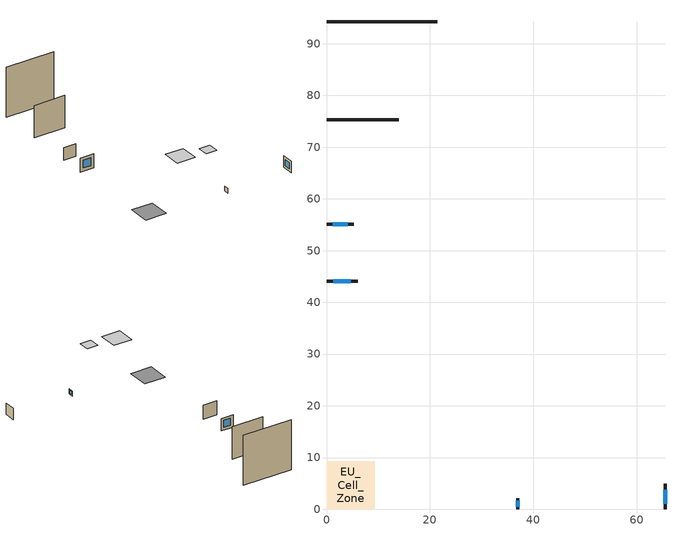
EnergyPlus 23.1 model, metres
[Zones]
EU_Cell_Zone
 floor othersidecoefficients (EU_ES.ME.SFH.02.Gen.ReEx.001.001_floor_1_Construction): 0,0 9.3,0 9.3,9.3 0,9.3 z0
 wall outside (EU_ES.ME.SFH.02.Gen.ReEx.001.001_wall_1_east_1_Construction): 37.01,0 37.01,2.1 z0:2.1
 wall outside (EU_ES.ME.SFH.02.Gen.ReEx.001.001_wall_1_north_2_Construction): 0,44.1 6.03,44.1 z0:6.03
 wall outside (EU_ES.ME.SFH.02.Gen.ReEx.001.001_wall_1_south_3_Construction): 5.31,55.13 0,55.13 z0:5.31
 wall outside (EU_ES.ME.SFH.02.Gen.ReEx.001.001_wall_1_west_4_Construction): 65.44,4.88 65.44,0 z0:4.88
 wall othersidecoefficients (EU_ES.ME.SFH.02.Gen.ReEx.001.001_wall_2_Construction): 13.92,75.33 0,75.33 z0:13.92
 wall othersidecoefficients (EU_ES.ME.SFH.02.Gen.ReEx.001.001_thermal_bridge_Construction): 21.44,94.25 0,94.25 z0:21.44
 window (EU_ES.ME.SFH.02.Gen.ReEx.001.001_window_east_1_Construction): 37.01,0.47 37.01,1.63 z0.47:1.63
 window (EU_ES.ME.SFH.02.Gen.ReEx.001.001_window_north_2_Construction): 1.34,44.1 4.68,44.1 z1.34:4.68
 window (EU_ES.ME.SFH.02.Gen.ReEx.001.001_window_south_3_Construction): 4.13,55.13 1.18,55.13 z1.18:4.13
 window (EU_ES.ME.SFH.02.Gen.ReEx.001.001_window_west_4_Construction): 65.44,3.79 65.44,1.09 z1.09:3.79
 ceiling othersidecoefficients (EU_ES.ME.SFH.02.Gen.ReEx.001.001_roof_1_Construction): 14.3,0 22.36,0 22.36,8.05 14.3,8.05 z20
 ceiling othersidecoefficients (EU_ES.ME.SFH.02.Gen.ReEx.001.001_roof_2_Construction): 27.36,0 32.01,0 32.01,4.65 27.36,4.65 z20
[Building]
EU Step8 Campaign Cell: North Axis=0; Terrain=City; Solar Distribution=FullExterior
[Site:Location]
Madrid: Latitude=40.5; Longitude=-3.5; Time Zone=1; Elevation=609
[SizingPeriod:WeatherFileDays]
AnnualSizingPeriod: Begin Month=1; Begin Day of Month=1; End Month=12; End Day of Month=31; Use Weather File Daylight Saving Period=No; Use Weather File Rain and Snow Indicators=No
[MATERIAL]
EU_InternalMass_Material: Roughness=MediumRough; Thickness=0.1; Conductivity=1; Density=1800; Specific Heat=900; Thermal Absorptance=0.9; Solar Absorptance=0.7; Visible Absorptance=0.7
[MATERIAL:NOMASS] Roughness=MediumRough; Thermal Absorptance=0.9; Solar Absorptance=0.7; Visible Absorptance=0.7
Name | Thermal Resistance
EU_ES.ME.SFH.02.Gen.ReEx.001.001_floor_1_NoMass | 1.47059
EU_ES.ME.SFH.02.Gen.ReEx.001.001_roof_1_NoMass | 0.405844
EU_ES.ME.SFH.02.Gen.ReEx.001.001_roof_2_NoMass | 0.29976
EU_ES.ME.SFH.02.Gen.ReEx.001.001_wall_1_east_1_NoMass; EU_ES.ME.SFH.02.Gen.ReEx.001.001_wall_1_north_2_NoMass; EU_ES.ME.SFH.02.Gen.ReEx.001.001_wall_1_south_3_NoMass; EU_ES.ME.SFH.02.Gen.ReEx.001.001_wall_1_west_4_NoMass | 0.488281
EU_ES.ME.SFH.02.Gen.ReEx.001.001_wall_2_NoMass | 0.42517
EU_ES.ME.SFH.02.Gen.ReEx.001.001_thermal_bridge_NoMass | 8.33333
[WINDOWMATERIAL:SIMPLEGLAZINGSYSTEM] UFactor=3.672; Solar Heat Gain Coefficient=0.85; Visible Transmittance=0.85
EU_ES.ME.SFH.02.Gen.ReEx.001.001_window_east_1_SimpleGlazing; EU_ES.ME.SFH.02.Gen.ReEx.001.001_window_north_2_SimpleGlazing; EU_ES.ME.SFH.02.Gen.ReEx.001.001_window_south_3_SimpleGlazing; EU_ES.ME.SFH.02.Gen.ReEx.001.001_window_west_4_SimpleGlazing
[CONSTRUCTION]
EU_ES.ME.SFH.02.Gen.ReEx.001.001_floor_1_Construction: EU_ES.ME.SFH.02.Gen.ReEx.001.001_floor_1_NoMass
EU_ES.ME.SFH.02.Gen.ReEx.001.001_roof_1_Construction: EU_ES.ME.SFH.02.Gen.ReEx.001.001_roof_1_NoMass
EU_ES.ME.SFH.02.Gen.ReEx.001.001_roof_2_Construction: EU_ES.ME.SFH.02.Gen.ReEx.001.001_roof_2_NoMass
EU_ES.ME.SFH.02.Gen.ReEx.001.001_wall_1_east_1_Construction: EU_ES.ME.SFH.02.Gen.ReEx.001.001_wall_1_east_1_NoMass
EU_ES.ME.SFH.02.Gen.ReEx.001.001_window_east_1_Construction: EU_ES.ME.SFH.02.Gen.ReEx.001.001_window_east_1_SimpleGlazing
EU_ES.ME.SFH.02.Gen.ReEx.001.001_wall_1_north_2_Construction: EU_ES.ME.SFH.02.Gen.ReEx.001.001_wall_1_north_2_NoMass
EU_ES.ME.SFH.02.Gen.ReEx.001.001_window_north_2_Construction: EU_ES.ME.SFH.02.Gen.ReEx.001.001_window_north_2_SimpleGlazing
EU_ES.ME.SFH.02.Gen.ReEx.001.001_wall_1_south_3_Construction: EU_ES.ME.SFH.02.Gen.ReEx.001.001_wall_1_south_3_NoMass
EU_ES.ME.SFH.02.Gen.ReEx.001.001_window_south_3_Construction: EU_ES.ME.SFH.02.Gen.ReEx.001.001_window_south_3_SimpleGlazing
EU_ES.ME.SFH.02.Gen.ReEx.001.001_wall_1_west_4_Construction: EU_ES.ME.SFH.02.Gen.ReEx.001.001_wall_1_west_4_NoMass
EU_ES.ME.SFH.02.Gen.ReEx.001.001_window_west_4_Construction: EU_ES.ME.SFH.02.Gen.ReEx.001.001_window_west_4_SimpleGlazing
EU_ES.ME.SFH.02.Gen.ReEx.001.001_wall_2_Construction: EU_ES.ME.SFH.02.Gen.ReEx.001.001_wall_2_NoMass
EU_ES.ME.SFH.02.Gen.ReEx.001.001_thermal_bridge_Construction: EU_ES.ME.SFH.02.Gen.ReEx.001.001_thermal_bridge_NoMass
EU_InternalMass_Construction: EU_InternalMass_Material
[ZONE]
EU_Cell_Zone: Type=1; Multiplier=1; Ceiling Height=1.27273; Volume=515.2; Floor Area=202.4; Part of Total Floor Area=Yes
[INTERNALMASS]
EU_Cell_Zone_EU_InternalMass: Construction=EU_InternalMass_Construction; Zone or ZoneList=EU_Cell_Zone; Surface Area=202.4
[SURFACEPROPERTY:OTHERSIDECOEFFICIENTS] Combined ConvectiveRadiative Film Coefficient=0; Constant Temperature=0; Constant Temperature Coefficient=0; Ground Temperature Coefficient=0; Wind Speed Coefficient=0; Sinusoidal Variation of Constant Temperature Coefficient=No; Period of Sinusoidal Variation=24; Previous Other Side Temperature Coefficient=0
Name | External DryBulb Temperature Coefficient | Zone Air Temperature Coefficient
EU_ES.ME.SFH.02.Gen.ReEx.001.001_floor_1_b0.5 | 0.5 | 0.5
EU_ES.ME.SFH.02.Gen.ReEx.001.001_roof_1_b1; EU_ES.ME.SFH.02.Gen.ReEx.001.001_roof_2_b1; EU_ES.ME.SFH.02.Gen.ReEx.001.001_wall_1_east_1_b1; EU_ES.ME.SFH.02.Gen.ReEx.001.001_wall_1_north_2_b1; EU_ES.ME.SFH.02.Gen.ReEx.001.001_wall_1_south_3_b1; EU_ES.ME.SFH.02.Gen.ReEx.001.001_wall_1_west_4_b1; EU_ES.ME.SFH.02.Gen.ReEx.001.001_wall_2_b1; EU_ES.ME.SFH.02.Gen.ReEx.001.001_thermal_bridge_b1 | 1 | 0
[OTHEREQUIPMENT]
EU_Step8_InternalGain_es__ES.ME.SFH.02.Gen.ReEx.001.001__f030_f030: Fuel Type=Electricity; Zone or ZoneList or Space or SpaceList=EU_Cell_Zone; Schedule=EU_Step8_GainSchedule_es__ES.ME.SFH.02.Gen.ReEx.001.001__f030_f030; Design Level Calculation Method=Watts/Area; Power per Zone Floor Area=1; Fraction Latent=0; Fraction Radiant=0; Fraction Lost=0; Carbon Dioxide Generation Rate=0; EndUse Subcategory=EU_Step8_InternalGains
[ZONEVENTILATION:DESIGNFLOWRATE]
EU_ConstantAir_EU_Cell_Zone: Zone or ZoneList or Space or SpaceList=EU_Cell_Zone; Schedule=EU_AlwaysOn; Design Flow Rate Calculation Method=AirChanges/Hour; Air Changes per Hour=0.64; Ventilation Type=Natural; Fan Pressure Rise=0; Fan Total Efficiency=1; Constant Term Coefficient=1; Temperature Term Coefficient=0; Velocity Term Coefficient=0; Velocity Squared Term Coefficient=0; Minimum Indoor Temperature=-100; Maximum Indoor Temperature=100; Delta Temperature=-100; Minimum Outdoor Temperature=-100; Maximum Outdoor Temperature=100; Maximum Wind Speed=40
[HVACTEMPLATE:THERMOSTAT]
EU_HeatOnly_EU_Cell_Zone: Constant Heating Setpoint=20; Constant Cooling Setpoint=50
[HVACTEMPLATE:ZONE:IDEALLOADSAIRSYSTEM]
EU_Cell_Zone: Template Thermostat=EU_HeatOnly_EU_Cell_Zone; System Availability Schedule=EU_AlwaysOn; Maximum Heating Supply Air Temperature=50; Minimum Cooling Supply Air Temperature=13; Maximum Heating Supply Air Humidity Ratio=0.0156; Minimum Cooling Supply Air Humidity Ratio=0.0077; Heating Limit=NoLimit; Cooling Limit=NoLimit; Heating Availability Schedule=EU_AlwaysOn; Cooling Availability Schedule=EU_CoolingOff; Dehumidification Control Type=ConstantSensibleHeatRatio; Cooling Sensible Heat Ratio=0.7; Dehumidification Setpoint=60; Humidification Control Type=None; Humidification Setpoint=30; Outdoor Air Method=None; Outdoor Air Flow Rate per Person=0.00944; Outdoor Air Flow Rate per Zone Floor Area=0; Outdoor Air Flow Rate per Zone=0; Demand Controlled Ventilation Type=None; Outdoor Air Economizer Type=NoEconomizer; Heat Recovery Type=None; Sensible Heat Recovery Effectiveness=0.7; Latent Heat Recovery Effectiveness=0.65
[SIZING:ZONE]
EU_Cell_Zone: Zone Cooling Design Supply Air Temperature Input Method=SupplyAirTemperature; Zone Cooling Design Supply Air Temperature=13; Zone Heating Design Supply Air Temperature Input Method=SupplyAirTemperature; Zone Heating Design Supply Air Temperature=50; Zone Cooling Design Supply Air Humidity Ratio=0.008; Zone Heating Design Supply Air Humidity Ratio=0.008; Cooling Design Air Flow Method=DesignDay; Cooling Design Air Flow Rate=0; Cooling Minimum Air Flow per Zone Floor Area=0.000762; Cooling Minimum Air Flow=0; Cooling Minimum Air Flow Fraction=0.2; Heating Design Air Flow Method=DesignDay; Heating Design Air Flow Rate=0; Heating Maximum Air Flow per Zone Floor Area=0.002032; Heating Maximum Air Flow=0.141576; Heating Maximum Air Flow Fraction=0.3; Account for Dedicated Outdoor Air System=No; Dedicated Outdoor Air System Control Strategy=NeutralSupplyAir; Dedicated Outdoor Air Low Setpoint Temperature for Design=autosize; Dedicated Outdoor Air High Setpoint Temperature for Design=autosize; Zone Load Sizing Method=Sensible Load Only No Latent Load; Zone Latent Cooling Design Supply Air Humidity Ratio Input Method=HumidityRatioDifference; Zone Cooling Design Supply Air Humidity Ratio Difference=0.005; Zone Latent Heating Design Supply Air Humidity Ratio Input Method=HumidityRatioDifference; Zone Humidification Design Supply Air Humidity Ratio Difference=0.005
[SCHEDULE:CONSTANT]
Name | Hourly Value
EU_AlwaysOn | 1
EU_CoolingOff | 0
[SCHEDULE:FILE]
EU_Step8_GainSchedule_es__ES.ME.SFH.02.Gen.ReEx.001.001__f030_f030: File=C:\Users\o_iseri\Desktop\OpenUBEM\openubem\outputs\eu_certified_rerun_2026-08-28\rep3\schedules\es__ES.ME.SFH.02.Gen.ReEx.001.001__f030.csv; Column Number=1; Rows to Skip at Top=0; Number of Hours of Data=8760; Column Separator=Comma; Interpolate to Timestep=No; Minutes per Item=60; Adjust Schedule for Daylight Savings=Yes
